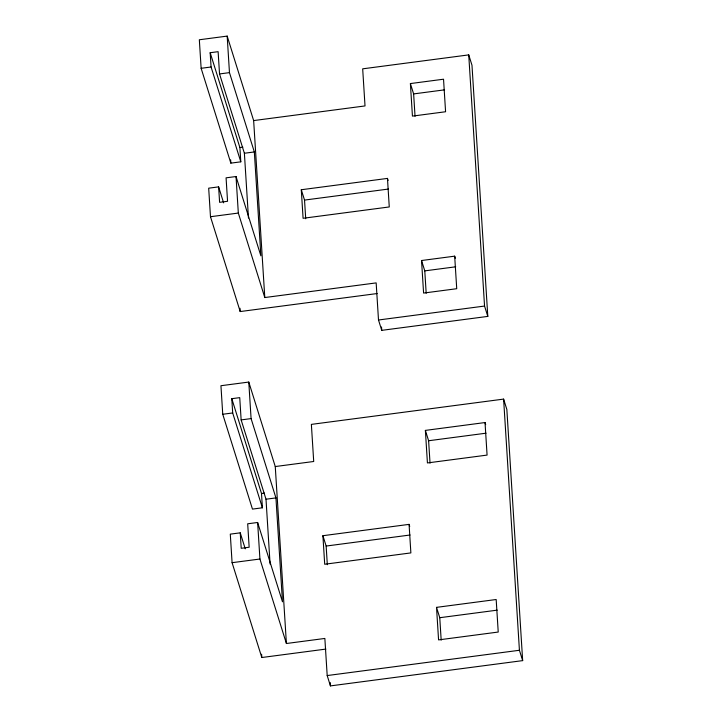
<?xml version="1.0" encoding="UTF-8"?>
<svg xmlns="http://www.w3.org/2000/svg" width="722" height="722" viewBox="0 0 722 722"><rect width="100%" height="100%" fill="white"/><g stroke="black" fill="none" stroke-linecap="round" stroke-linejoin="round"><path stroke-width="1.08" d="M253.648 120.583L365.016 105.935L362.679 68.834L468.731 54.89L471.98 65.233L487.801 316.398L381.739 330.351L378.499 319.999L376.162 282.898L264.793 297.545L253.648 120.583L227.177 36.1L199.335 39.764L201.131 68.301L230.85 163.136L240.796 161.827L239.894 147.559L210.174 52.724L218.125 51.677L219.533 73.942L244.388 153.254L248.467 218.053M201.131 68.301L211.077 66.993L240.796 161.827M219.533 73.942L229.47 72.633L254.334 151.945L260.877 255.841L236.022 176.529L226.076 177.838L227.556 201.285L219.596 202.331L218.622 186.872L208.685 188.18L210.481 216.717L240.2 311.552L377.173 293.538M410.385 83.571L443.534 79.212L445.582 111.748L412.442 116.107L410.385 83.571L413.634 93.914L415.042 116.35M413.634 93.914L444.562 89.844M239.894 147.559L242.872 147.162M244.388 153.254L254.334 151.945M387.47 178.406L389.266 206.952L303.087 218.288L301.291 189.742L387.47 178.406L388.111 180.473M301.291 189.742L304.531 200.084L388.499 189.047M210.481 216.717L238.323 213.062L264.793 297.545M454.68 256.166L456.728 288.71L423.588 293.069L421.54 260.525L454.68 256.166L455.329 258.241M421.54 260.525L424.78 270.876L455.708 266.806M378.499 319.999L484.552 306.056L487.801 316.398M275.262 466.547L313.709 461.493L311.372 424.383L503.604 399.104L506.844 409.446L522.665 660.621L330.432 685.9L327.192 675.557L324.855 638.447L286.408 643.51L275.262 466.547L248.783 382.064L220.941 385.719L222.746 414.266L252.465 509.1L262.402 507.792L261.508 493.514L231.789 398.688L239.74 397.642L241.139 419.906L266.003 499.218L270.082 564.008M222.746 414.266L232.683 412.957L262.402 507.792M241.139 419.906L251.085 418.598L275.939 497.909L282.483 601.805L257.628 522.484L247.691 523.793L249.162 547.24L241.211 548.287L240.236 532.836L230.291 534.136L232.087 562.682L261.806 657.516L325.884 649.087M485.031 422.55L487.079 455.095L427.424 462.937L425.375 430.402L485.031 422.55L485.68 424.626M425.375 430.402L428.615 440.745L486.059 433.191M261.508 493.514L264.487 493.126M266.003 499.218L275.939 497.909M409.076 524.371L410.872 552.908L324.701 564.243L322.905 535.706L409.076 524.371L409.726 526.437M322.905 535.706L326.145 546.049L410.114 535.002M232.087 562.682L259.929 559.018L286.408 643.51M436.521 607.364L496.176 599.513L498.225 632.048L438.57 639.9L436.521 607.364L439.761 617.707L441.178 640.143M439.761 617.707L497.214 610.153M327.192 675.557L519.425 650.269L522.665 660.621M218.622 186.872L223.63 202.855M240.236 532.836L245.245 548.819M503.604 399.104L519.425 650.269M468.731 54.89L484.552 306.056M424.78 270.876L426.188 293.312M428.615 440.745L430.032 463.19M381.523 326.976L381.739 330.351M304.531 200.084L305.713 218.748M326.145 546.049L327.319 564.712M330.225 682.525L330.432 685.9M227.177 36.1L229.47 72.633M236.022 176.529L238.323 213.062M248.783 382.064L251.085 418.598M257.628 522.484L259.929 559.018M230.643 159.842L230.85 163.136M239.993 308.258L240.2 311.552M261.599 654.222L261.806 657.516M210.174 52.724L211.077 66.993M231.789 398.688L232.683 412.957"/></g></svg>
